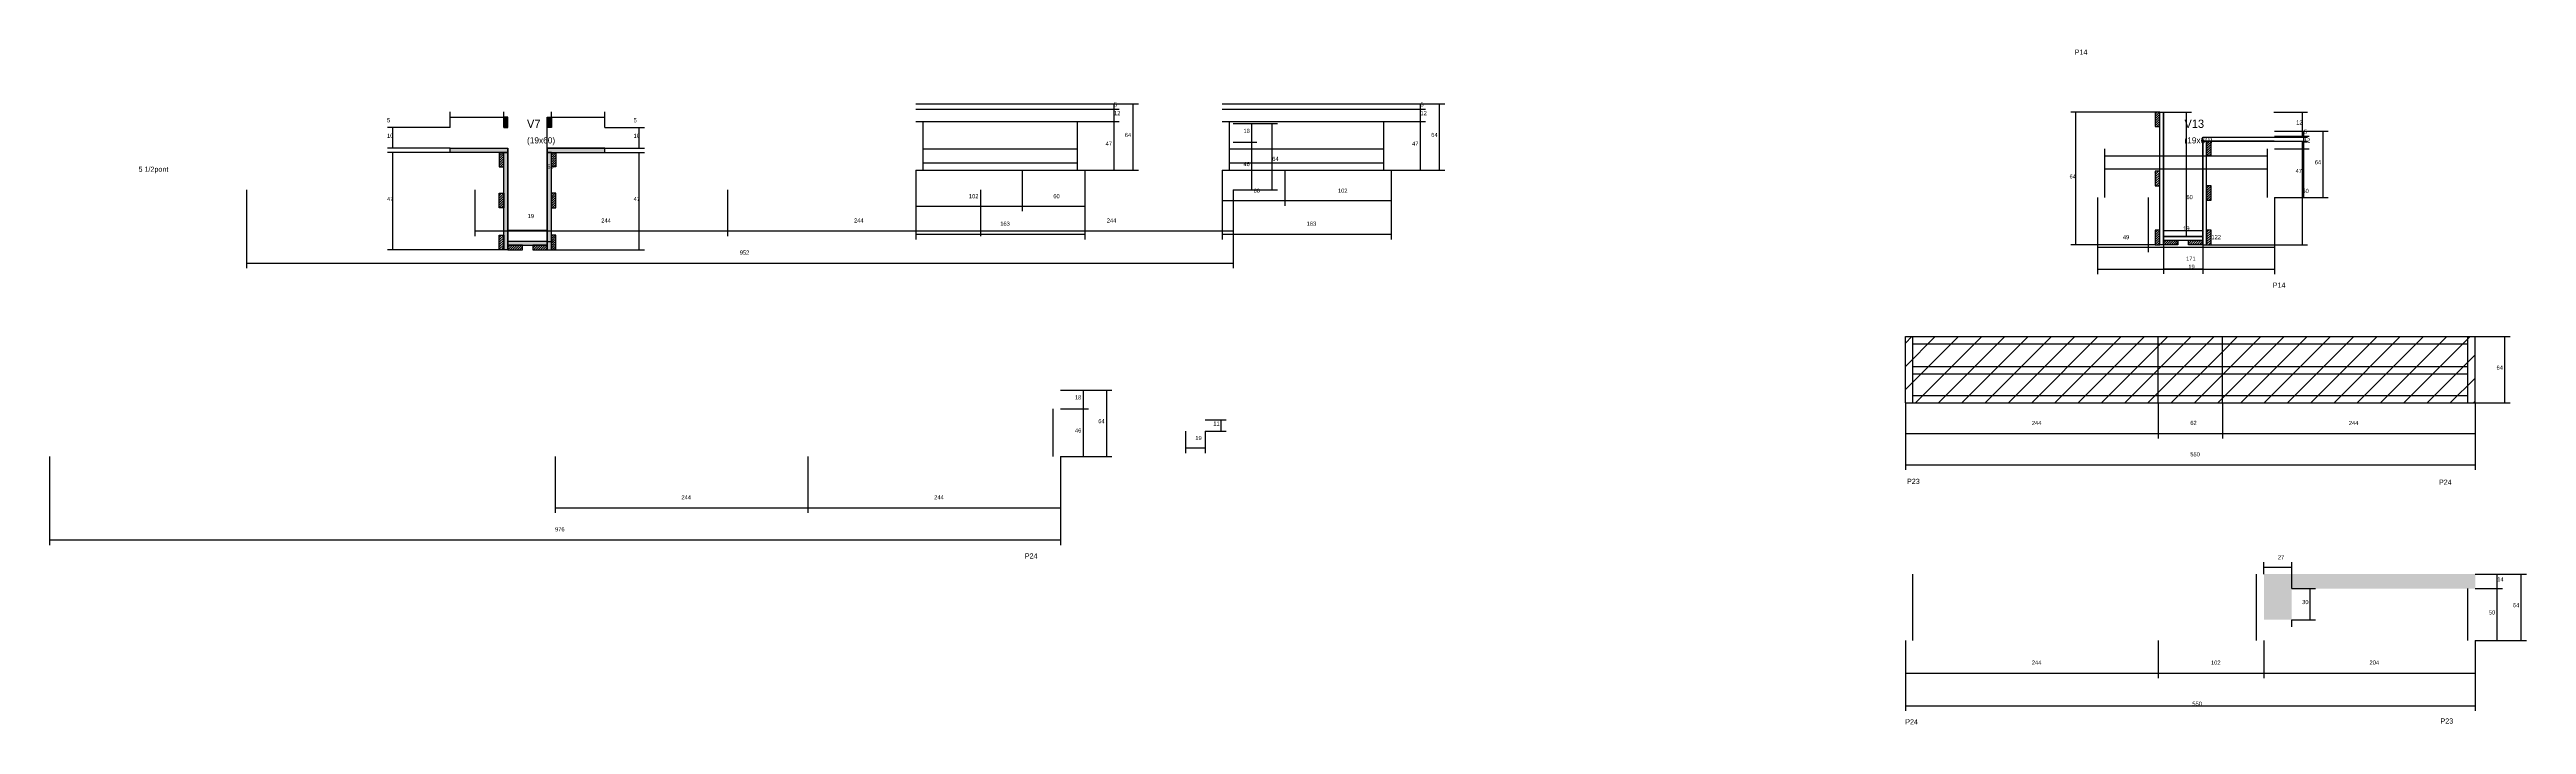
# Model space of a CAD drawing. Header units: metres. Extents: x -2848 to 22762, y -45195 to 1016.
# Drawn here: x 4339 to 6730, y -31371 to -30719 of the extents above; entities that cross this region are included whole.
import ezdxf

# ---------------------------------------------------------------- set-up
doc = ezdxf.new("R2010")
doc.units = ezdxf.units.M
for name, color, linetype in [('COTA', 4, 'Continuous'), ('Cota Seção (2x)', 4, 'Continuous'), ('Hachura', 253, 'Continuous'), ('Madeira', 126, 'Continuous'), ('NOMENCLATURA', 7, 'Continuous'), ('Painéis', 200, 'Continuous'), ('SARR_2.2x7', 40, 'Continuous'), ('Texto Seção', 7, 'Continuous')]:
    doc.layers.add(name, color=color, linetype=linetype)

msp = doc.modelspace()

# ---------------------------------------------------------------- hatches: boundary and pattern name
at = {"layer": 'COTA'}
h = msp.add_hatch(dxfattribs=at)
h.set_pattern_fill('AR-CONC', scale=0.03)
h.paths.add_polyline_path([(6503.7, -31239.6), (6680.7, -31239.6), (6680.7, -31225.6), (6476.7, -31225.6), (6476.7, -31269.6), (6503.7, -31269.6)])
at = {"layer": 'Hachura'}
h = msp.add_hatch(color=8, dxfattribs=at)
h.dxf.hatch_style = 1
h.paths.add_polyline_path([(4781.6, -30784.6), (4777.6, -30784.6), (4777.6, -30784.6), (4777.6, -30794.6), (4777.6, -30794.6), (4781.6, -30794.6), (4781.6, -30794.6), (4781.6, -30784.6)])
h = msp.add_hatch(color=8, dxfattribs=at)
h.dxf.hatch_style = 1
h.paths.add_polyline_path([(4819.6, -30784.6), (4823.6, -30784.6), (4823.6, -30784.6), (4823.6, -30794.6), (4823.6, -30794.6), (4819.6, -30794.6), (4819.6, -30794.6), (4819.6, -30784.6)])
h = msp.add_hatch(color=8, dxfattribs=at)
h.dxf.hatch_style = 1
h.paths.add_polyline_path([(4726, -30818.6), (4726, -30814.6), (4726, -30814.6), (4781.6, -30814.6), (4781.6, -30814.6), (4781.6, -30818.6), (4781.6, -30818.6), (4726, -30818.6)])
h = msp.add_hatch(dxfattribs=at)
h.set_pattern_fill('ANSI31', scale=0.5)
h.paths.add_polyline_path([(4777.6, -30818.6), (4773.2, -30818.6), (4773.2, -30818.6), (4773.2, -30832.6), (4773.2, -30832.6), (4777.6, -30832.6), (4777.6, -30832.6), (4777.6, -30818.6)])
h = msp.add_hatch(color=8, dxfattribs=at)
h.dxf.hatch_style = 1
h.paths.add_polyline_path([(4777.6, -30818.6), (4781.6, -30818.6), (4781.6, -30818.6), (4781.6, -30912.6), (4781.6, -30912.6), (4777.6, -30912.6), (4777.6, -30912.6), (4777.6, -30818.6)])
h = msp.add_hatch(color=8, dxfattribs=at)
h.dxf.hatch_style = 1
h.paths.add_polyline_path([(4875.2, -30818.6), (4875.2, -30814.6), (4875.2, -30814.6), (4819.6, -30814.6), (4819.6, -30814.6), (4819.6, -30818.6), (4819.6, -30818.6), (4875.2, -30818.6)])
h = msp.add_hatch(color=8, dxfattribs=at)
h.dxf.hatch_style = 1
h.paths.add_polyline_path([(4823.6, -30818.6), (4819.6, -30818.6), (4819.6, -30818.6), (4819.6, -30912.6), (4819.6, -30912.6), (4823.6, -30912.6), (4823.6, -30912.6), (4823.6, -30818.6)])
h = msp.add_hatch(dxfattribs=at)
h.set_pattern_fill('ANSI31', scale=0.5)
h.paths.add_polyline_path([(4823.6, -30818.6), (4828, -30818.6), (4828, -30818.6), (4828, -30832.6), (4828, -30832.6), (4823.6, -30832.6), (4823.6, -30832.6), (4823.6, -30818.6)])
h = msp.add_hatch(dxfattribs=at)
h.set_pattern_fill('ANSI31', scale=0.5)
h.paths.add_polyline_path([(4777.6, -30872.1), (4773.2, -30872.1), (4773.2, -30872.1), (4773.2, -30858.1), (4773.2, -30858.1), (4777.6, -30858.1), (4777.6, -30858.1), (4777.6, -30872.1)])
h = msp.add_hatch(dxfattribs=at)
h.set_pattern_fill('ANSI31', scale=0.5)
h.paths.add_polyline_path([(4823.6, -30872.1), (4828, -30872.1), (4828, -30872.1), (4828, -30858.1), (4828, -30858.1), (4823.6, -30858.1), (4823.6, -30858.1), (4823.6, -30872.1)])
h = msp.add_hatch(dxfattribs=at)
h.set_pattern_fill('ANSI31', scale=0.5)
h.paths.add_polyline_path([(4777.6, -30912.6), (4773.2, -30912.6), (4773.2, -30912.6), (4773.2, -30898.6), (4773.2, -30898.6), (4777.6, -30898.6), (4777.6, -30898.6), (4777.6, -30912.6)])
h = msp.add_hatch(color=8, dxfattribs=at)
h.dxf.hatch_style = 1
h.paths.add_polyline_path([(4819.6, -30908.2), (4819.6, -30904.6), (4819.6, -30904.6), (4781.6, -30904.6), (4781.6, -30904.6), (4781.6, -30908.2), (4781.6, -30908.2), (4819.6, -30908.2)])
h = msp.add_hatch(dxfattribs=at)
h.set_pattern_fill('ANSI31', scale=0.5)
h.paths.add_polyline_path([(4795.6, -30912.6), (4795.6, -30908.2), (4795.6, -30908.2), (4781.6, -30908.2), (4781.6, -30908.2), (4781.6, -30912.6), (4781.6, -30912.6), (4795.6, -30912.6)])
h = msp.add_hatch(dxfattribs=at)
h.set_pattern_fill('ANSI31', scale=0.5)
h.paths.add_polyline_path([(4819.6, -30912.6), (4819.6, -30908.2), (4819.6, -30908.2), (4805.6, -30908.2), (4805.6, -30908.2), (4805.6, -30912.6), (4805.6, -30912.6), (4819.6, -30912.6)])
h = msp.add_hatch(dxfattribs=at)
h.set_pattern_fill('ANSI31', scale=0.5)
h.paths.add_polyline_path([(4823.6, -30912.6), (4828, -30912.6), (4828, -30912.6), (4828, -30898.6), (4828, -30898.6), (4823.6, -30898.6), (4823.6, -30898.6), (4823.6, -30912.6)])
h = msp.add_hatch(dxfattribs=at)
h.set_pattern_fill('ANSI31', scale=5)
h.paths.add_polyline_path([(6374.7, -31060.4), (6374.7, -30996.4), (6130.7, -30996.4), (6130.7, -31060.4)])
h = msp.add_hatch(dxfattribs=at)
h.set_pattern_fill('ANSI31', scale=5)
h.paths.add_polyline_path([(6436.7, -30996.4), (6374.7, -30996.4), (6374.7, -31060.4), (6436.7, -31060.4)])
h = msp.add_hatch(dxfattribs=at)
h.set_pattern_fill('ANSI31', scale=5)
h.paths.add_polyline_path([(6436.7, -30996.4), (6436.7, -31060.4), (6680.7, -31060.4), (6680.7, -30996.4)])
at = {"layer": 'Madeira'}
h = msp.add_hatch(dxfattribs=at)
h.set_pattern_fill('ANSI31', scale=0.5)
h.paths.add_polyline_path([(6371.8, -30779.8), (6376.2, -30779.8), (6376.2, -30793.8), (6371.8, -30793.8)])
h = msp.add_hatch(dxfattribs=at)
h.set_pattern_fill('ANSI31', scale=0.5)
h.paths.add_polyline_path([(6421.4, -30807.8), (6425.8, -30807.8), (6425.8, -30821.8), (6421.4, -30821.8)])
h = msp.add_hatch(dxfattribs=at)
h.set_pattern_fill('ANSI31', scale=0.5)
h.paths.add_polyline_path([(6371.8, -30836.8), (6376.2, -30836.8), (6376.2, -30850.8), (6371.8, -30850.8)])
h = msp.add_hatch(dxfattribs=at)
h.set_pattern_fill('ANSI31', scale=0.5)
h.paths.add_polyline_path([(6421.4, -30850.8), (6425.8, -30850.8), (6425.8, -30864.8), (6421.4, -30864.8)])
h = msp.add_hatch(dxfattribs=at)
h.set_pattern_fill('ANSI31', scale=0.5)
h.paths.add_polyline_path([(6371.8, -30893.8), (6376.2, -30893.8), (6376.2, -30907.8), (6371.8, -30907.8)])
h = msp.add_hatch(dxfattribs=at)
h.set_pattern_fill('ANSI31', scale=0.5)
h.paths.add_polyline_path([(6393.8, -30903.4), (6393.8, -30907.8), (6379.8, -30907.8), (6379.8, -30903.4)])
h = msp.add_hatch(dxfattribs=at)
h.set_pattern_fill('ANSI31', scale=0.5)
h.paths.add_polyline_path([(6417.8, -30903.4), (6417.8, -30907.8), (6403.8, -30907.8), (6403.8, -30903.4)])
h = msp.add_hatch(dxfattribs=at)
h.set_pattern_fill('ANSI31', scale=0.5)
h.paths.add_polyline_path([(6421.4, -30893.8), (6425.8, -30893.8), (6425.8, -30907.8), (6421.4, -30907.8)])

# ---------------------------------------------------------------- linework, layer by layer
at = {"layer": 'COTA'}
for p, q in [((5338.4, -30771.8), (5390.2, -30771.8)), ((5338.4, -30771.8), (5371.7, -30771.8)), ((5366.7, -30776.8), (5366.7, -30771.8)), ((5385.2, -30835.8), (5385.2, -30771.8)), ((5634.2, -30771.8), (5686, -30771.8)), ((5634.2, -30771.8), (5667.5, -30771.8)), ((5662.5, -30776.8), (5662.5, -30771.8)), ((5681, -30835.8), (5681, -30771.8)), ((4726, -30794.6), (4665.4, -30794.6)), ((4670.4, -30814.6), (4670.4, -30794.6)), ((4726, -30794.6), (4726, -30779.6)), ((4726, -30784.6), (4777.6, -30784.6)), ((4777.6, -30784.6), (4777.6, -30779.6)), ((4823.6, -30784.6), (4823.6, -30779.6)), ((4823.6, -30784.6), (4875.2, -30784.6)), ((4875.2, -30794.6), (4875.2, -30779.6)), ((4875.2, -30794.6), (4913.4, -30794.6)), ((4908.4, -30814.6), (4908.4, -30794.6)), ((5338.4, -30776.8), (5371.7, -30776.8)), ((5338.4, -30776.8), (5371.7, -30776.8)), ((5338.4, -30788.8), (5371.7, -30788.8)), ((5338.4, -30788.8), (5371.7, -30788.8)), ((5366.7, -30788.8), (5366.7, -30776.8)), ((5366.7, -30835.8), (5366.7, -30788.8)), ((5481.7, -30790.9), (5504.7, -30790.9)), ((5481.7, -30790.9), (5524.4, -30790.9)), ((5499.7, -30808.9), (5499.7, -30790.9)), ((5519.4, -30854.9), (5519.4, -30790.9)), ((5634.2, -30776.8), (5667.5, -30776.8)), ((5634.2, -30776.8), (5667.5, -30776.8)), ((5634.2, -30788.8), (5667.5, -30788.8)), ((5634.2, -30788.8), (5667.5, -30788.8)), ((5662.5, -30788.8), (5662.5, -30776.8)), ((5662.5, -30835.8), (5662.5, -30788.8)), ((6371.8, -30779.8), (6290.2, -30779.8)), ((6295.2, -30907.8), (6295.2, -30779.8)), ((6486.3, -30779.8), (6518.9, -30779.8)), ((6513.9, -30803.8), (6513.9, -30779.8)), ((4726, -30814.6), (4665.4, -30814.6)), ((4726, -30818.6), (4665.4, -30818.6)), ((4670.4, -30912.6), (4670.4, -30818.6)), ((4875.2, -30814.6), (4913.4, -30814.6)), ((4875.2, -30818.6), (4913.4, -30818.6)), ((4908.4, -30912.6), (4908.4, -30818.6)), ((5481.7, -30808.9), (5504.7, -30808.9)), ((5481.7, -30808.9), (5504.7, -30808.9)), ((5499.7, -30854.9), (5499.7, -30808.9)), ((6486.5, -30803.8), (6518.9, -30803.8)), ((6486.5, -30807.8), (6518.9, -30807.8)), ((6487.1, -30798.1), (6538.9, -30798.1)), ((6487.1, -30798.1), (6520.4, -30798.1)), ((6487.1, -30803.1), (6520.4, -30803.1)), ((6487.1, -30803.1), (6520.4, -30803.1)), ((6487.1, -30815.1), (6520.4, -30815.1)), ((6487.1, -30815.1), (6520.4, -30815.1)), ((6513.9, -30907.8), (6513.9, -30807.8)), ((6515.4, -30803.1), (6515.4, -30798.1)), ((6515.4, -30815.1), (6515.4, -30803.1)), ((6515.4, -30862.1), (6515.4, -30815.1)), ((6533.9, -30862.1), (6533.9, -30798.1)), ((5175.4, -30835.8), (5175.4, -30902.6)), ((5175.4, -30835.8), (5175.4, -30875.5)), ((5277.9, -30835.8), (5277.9, -30875.5)), ((5277.9, -30835.8), (5277.9, -30875.5)), ((5338.4, -30835.8), (5338.4, -30902.6)), ((5338.4, -30835.8), (5371.7, -30835.8)), ((5338.4, -30835.8), (5390.2, -30835.8)), ((5338.4, -30835.8), (5338.4, -30875.5)), ((5471.2, -30835.8), (5471.2, -30902.6)), ((5471.2, -30835.8), (5471.2, -30870.2)), ((5531.7, -30835.8), (5531.7, -30870.2)), ((5531.7, -30835.8), (5531.7, -30870.2)), ((5634.2, -30835.8), (5634.2, -30902.6)), ((5634.2, -30835.8), (5667.5, -30835.8)), ((5634.2, -30835.8), (5686, -30835.8)), ((5634.2, -30835.8), (5634.2, -30870.2)), ((4529.2, -30854.9), (4529.2, -30930.4)), ((4749.7, -30854.9), (4749.7, -30899.4)), ((4993.7, -30854.9), (4993.7, -30899.4)), ((4993.7, -30854.9), (4993.7, -30899.4)), ((5237.7, -30854.9), (5237.7, -30899.4)), ((5237.7, -30854.9), (5237.7, -30899.4)), ((5471.2, -30865.2), (5531.7, -30865.2)), ((5481.7, -30854.9), (5504.7, -30854.9)), ((5481.7, -30854.9), (5524.4, -30854.9)), ((5481.7, -30854.9), (5481.7, -30899.4)), ((5481.7, -30854.9), (5481.7, -30930.4)), ((5531.7, -30865.2), (5634.2, -30865.2)), ((6316.1, -30862.1), (6316.1, -30936.3)), ((6316.1, -30862.1), (6316.1, -30915)), ((6365.1, -30862.1), (6365.1, -30915)), ((6365.1, -30862.1), (6365.1, -30915)), ((6487.1, -30862.1), (6487.1, -30936.3)), ((6487.1, -30862.1), (6520.4, -30862.1)), ((6487.1, -30862.1), (6538.9, -30862.1)), ((6487.1, -30862.1), (6487.1, -30915)), ((5175.4, -30870.5), (5277.9, -30870.5)), ((5277.9, -30870.5), (5338.4, -30870.5)), ((4773.2, -30912.6), (4665.4, -30912.6)), ((4749.7, -30894.4), (4993.7, -30894.4)), ((4828, -30912.6), (4913.4, -30912.6)), ((4993.7, -30894.4), (5237.7, -30894.4)), ((5175.4, -30897.6), (5338.4, -30897.6)), ((5237.7, -30894.4), (5481.7, -30894.4)), ((5471.2, -30897.6), (5634.2, -30897.6)), ((6371.8, -30907.8), (6290.2, -30907.8)), ((6316.1, -30910), (6365.1, -30910)), ((6365.1, -30910), (6487.1, -30910)), ((6379.8, -30907.8), (6379.8, -30936)), ((6417.8, -30907.8), (6417.8, -30936)), ((6425.8, -30907.8), (6518.9, -30907.8)), ((4529.2, -30925.4), (5481.7, -30925.4)), ((6316.1, -30931.3), (6487.1, -30931.3)), ((6379.8, -30931), (6417.8, -30931)), ((6680.7, -30996.4), (6714.4, -30996.4)), ((6709.4, -31060.4), (6709.4, -30996.4)), ((5315.1, -31048), (5342.1, -31048)), ((5315.1, -31048), (5364.6, -31048)), ((5337.1, -31066), (5337.1, -31048)), ((5359.6, -31112), (5359.6, -31048)), ((5315.1, -31066), (5342.1, -31066)), ((5315.1, -31066), (5342.1, -31066)), ((5337.1, -31112), (5337.1, -31066)), ((5454.7, -31076.8), (5475.1, -31076.8)), ((5470.1, -31087.8), (5470.1, -31076.8)), ((6130.7, -31060.4), (6130.7, -31094.8)), ((6130.7, -31060.4), (6130.7, -31125.1)), ((6374.7, -31060.4), (6374.7, -31094.8)), ((6374.7, -31060.4), (6374.7, -31094.8)), ((6436.7, -31060.4), (6436.7, -31094.8)), ((6436.7, -31060.4), (6436.7, -31094.8)), ((6680.7, -31060.4), (6680.7, -31094.8)), ((6680.7, -31060.4), (6714.4, -31060.4)), ((6680.7, -31060.4), (6680.7, -31125.1)), ((5435.7, -31087.8), (5435.7, -31108.9)), ((5435.7, -31103.9), (5454.7, -31103.9)), ((5454.7, -31087.8), (5454.7, -31108.9)), ((5454.7, -31087.8), (5475.1, -31087.8)), ((6130.7, -31089.8), (6374.7, -31089.8)), ((6374.7, -31089.8), (6436.7, -31089.8)), ((6436.7, -31089.8), (6680.7, -31089.8)), ((4339.1, -31112), (4339.1, -31197.6)), ((4827.1, -31112), (4827.1, -31166.6)), ((5071.1, -31112), (5071.1, -31166.6)), ((5071.1, -31112), (5071.1, -31166.6)), ((5315.1, -31112), (5342.1, -31112)), ((5315.1, -31112), (5364.6, -31112)), ((5315.1, -31112), (5315.1, -31166.6)), ((5315.1, -31112), (5315.1, -31197.6)), ((6130.7, -31120.1), (6680.7, -31120.1)), ((4827.1, -31161.6), (5071.1, -31161.6)), ((5071.1, -31161.6), (5315.1, -31161.6)), ((4339.1, -31192.6), (5315.1, -31192.6)), ((6476.7, -31225.6), (6476.7, -31214)), ((6476.7, -31219), (6503.7, -31219)), ((6503.7, -31239.6), (6503.7, -31214)), ((6680.7, -31225.6), (6707, -31225.6)), ((6680.7, -31225.6), (6730.2, -31225.6)), ((6702, -31239.6), (6702, -31225.6)), ((6725.2, -31289.6), (6725.2, -31225.6)), ((6503.7, -31239.6), (6526.4, -31239.6)), ((6521.4, -31269.6), (6521.4, -31239.6)), ((6680.7, -31239.6), (6707, -31239.6)), ((6680.7, -31239.6), (6707, -31239.6)), ((6702, -31289.6), (6702, -31239.6)), ((6503.7, -31269.6), (6526.4, -31269.6)), ((6130.7, -31289.6), (6130.7, -31357.7)), ((6130.7, -31289.6), (6130.7, -31326.1)), ((6374.7, -31289.6), (6374.7, -31326.1)), ((6374.7, -31289.6), (6374.7, -31326.1)), ((6476.7, -31289.6), (6476.7, -31326.1)), ((6476.7, -31289.6), (6476.7, -31326.1)), ((6680.7, -31289.6), (6680.7, -31326.1)), ((6680.7, -31289.6), (6680.7, -31357.7)), ((6680.7, -31289.6), (6707, -31289.6)), ((6680.7, -31289.6), (6730.2, -31289.6)), ((6130.7, -31321.1), (6374.7, -31321.1)), ((6374.7, -31321.1), (6476.7, -31321.1)), ((6476.7, -31321.1), (6680.7, -31321.1)), ((6130.7, -31352.7), (6680.7, -31352.7))]:
    msp.add_line(p, q, dxfattribs=at)
at = {"layer": 'Cota Seção (2x)'}
for p, q in [((4819.6, -30904.6), (4819.6, -30784.6)), ((4819.6, -30784.6), (4824.6, -30784.6)), ((6379.8, -30779.8), (6406.9, -30779.8)), ((6401.9, -30899.8), (6401.9, -30779.8)), ((4781.6, -30904.6), (4781.6, -30888.6)), ((4819.6, -30904.6), (4819.6, -30888.6)), ((6379.8, -30899.8), (6379.8, -30889.1)), ((6417.8, -30899.8), (6417.8, -30889.1)), ((4781.6, -30893.6), (4819.6, -30893.6)), ((4819.6, -30904.6), (4824.6, -30904.6)), ((6379.8, -30894.1), (6417.8, -30894.1)), ((6379.8, -30899.8), (6406.9, -30899.8))]:
    msp.add_line(p, q, dxfattribs=at)
at = {"layer": 'Madeira'}
for points in [[(6371.8, -30779.8), (6371.8, -30793.8), (6376.2, -30793.8), (6376.2, -30779.8)], [(4777.6, -30818.6), (4773.2, -30818.6), (4773.2, -30832.6), (4777.6, -30832.6)], [(4823.6, -30818.6), (4828, -30818.6), (4828, -30832.6), (4823.6, -30832.6)], [(6421.4, -30807.8), (6421.4, -30821.8), (6425.8, -30821.8), (6425.8, -30807.8)], [(6371.8, -30836.8), (6371.8, -30850.8), (6376.2, -30850.8), (6376.2, -30836.8)], [(4777.6, -30872.1), (4773.2, -30872.1), (4773.2, -30858.1), (4777.6, -30858.1)], [(4823.6, -30872.1), (4828, -30872.1), (4828, -30858.1), (4823.6, -30858.1)], [(6421.4, -30850.8), (6421.4, -30864.8), (6425.8, -30864.8), (6425.8, -30850.8)], [(4777.6, -30912.6), (4773.2, -30912.6), (4773.2, -30898.6), (4777.6, -30898.6)], [(4795.6, -30912.6), (4795.6, -30908.2), (4781.6, -30908.2), (4781.6, -30912.6)], [(4819.6, -30912.6), (4819.6, -30908.2), (4805.6, -30908.2), (4805.6, -30912.6)], [(4823.6, -30912.6), (4828, -30912.6), (4828, -30898.6), (4823.6, -30898.6)], [(6371.8, -30893.8), (6371.8, -30907.8), (6376.2, -30907.8), (6376.2, -30893.8)], [(6379.8, -30903.4), (6393.8, -30903.4), (6393.8, -30907.8), (6379.8, -30907.8)], [(6403.8, -30903.4), (6417.8, -30903.4), (6417.8, -30907.8), (6403.8, -30907.8)], [(6421.4, -30893.8), (6421.4, -30907.8), (6425.8, -30907.8), (6425.8, -30893.8)]]:
    msp.add_lwpolyline(points, close=True, dxfattribs=at)
at = {"layer": 'Painéis'}
for p, q in [((5175.4, -30771.8), (5338.4, -30771.8)), ((5471.2, -30771.8), (5634.2, -30771.8)), ((4777.6, -30794.6), (4777.6, -30784.6)), ((4823.6, -30794.6), (4823.6, -30784.6)), ((5175.4, -30776.8), (5338.4, -30776.8)), ((5175.4, -30788.8), (5338.4, -30788.8)), ((5471.2, -30776.8), (5634.2, -30776.8)), ((5471.2, -30788.8), (5634.2, -30788.8)), ((6376.2, -30907.8), (6376.2, -30779.8)), ((6379.8, -30907.8), (6379.8, -30779.8)), ((4726, -30814.6), (4781.6, -30814.6)), ((4726, -30818.6), (4726, -30814.6)), ((4781.6, -30818.6), (4781.6, -30814.6)), ((4781.6, -30912.6), (4781.6, -30818.6)), ((4819.6, -30814.6), (4875.2, -30814.6)), ((4819.6, -30818.6), (4819.6, -30814.6)), ((4819.6, -30912.6), (4819.6, -30818.6)), ((4875.2, -30818.6), (4875.2, -30814.6)), ((6417.8, -30803.8), (6486.5, -30803.8)), ((6417.8, -30807.8), (6417.8, -30803.8)), ((6417.8, -30807.8), (6486.5, -30807.8)), ((6417.8, -30907.8), (6417.8, -30807.8)), ((6421.4, -30907.8), (6421.4, -30807.8)), ((5175.4, -30835.8), (5338.4, -30835.8)), ((5471.2, -30835.8), (5634.2, -30835.8)), ((6379.8, -30899.8), (6417.8, -30899.8)), ((6379.8, -30903.4), (6379.8, -30899.8)), ((6379.8, -30903.4), (6417.8, -30903.4)), ((6130.7, -30996.4), (6680.7, -30996.4)), ((6130.7, -31060.4), (6130.7, -30996.4)), ((6374.7, -31060.4), (6374.7, -30996.4)), ((6436.7, -31060.4), (6436.7, -30996.4)), ((6680.7, -31060.4), (6680.7, -30996.4)), ((6130.7, -31060.4), (6680.7, -31060.4))]:
    msp.add_line(p, q, dxfattribs=at)
for points in [[(4781.6, -30784.6), (4777.6, -30784.6), (4777.6, -30794.6), (4781.6, -30794.6)], [(4819.6, -30784.6), (4823.6, -30784.6), (4823.6, -30794.6), (4819.6, -30794.6)], [(6376.2, -30907.8), (6376.2, -30779.8), (6379.8, -30779.8), (6379.8, -30907.8)], [(4726, -30818.6), (4726, -30814.6), (4781.6, -30814.6), (4781.6, -30818.6)], [(4777.6, -30818.6), (4781.6, -30818.6), (4781.6, -30912.6), (4777.6, -30912.6)], [(4875.2, -30818.6), (4875.2, -30814.6), (4819.6, -30814.6), (4819.6, -30818.6)], [(4823.6, -30818.6), (4819.6, -30818.6), (4819.6, -30912.6), (4823.6, -30912.6)], [(6421.4, -30907.8), (6421.4, -30807.8), (6417.8, -30807.8), (6417.8, -30907.8)], [(4819.6, -30908.2), (4819.6, -30904.6), (4781.6, -30904.6), (4781.6, -30908.2)], [(6417.8, -30899.8), (6379.8, -30899.8), (6379.8, -30903.4), (6417.8, -30903.4)]]:
    msp.add_lwpolyline(points, close=True, dxfattribs=at)
msp.add_lwpolyline([(6486.5, -30807.8), (6417.8, -30807.8), (6417.8, -30803.8), (6486.5, -30803.8)], dxfattribs=at)
at = {"layer": 'SARR_2.2x7'}
for p, q in [((5182.4, -30835.8), (5182.4, -30788.8)), ((5331.4, -30835.8), (5331.4, -30788.8)), ((5478.2, -30835.8), (5478.2, -30788.8)), ((5627.2, -30835.8), (5627.2, -30788.8)), ((5182.4, -30815.3), (5277.9, -30815.3)), ((5277.9, -30815.3), (5331.4, -30815.3)), ((5478.2, -30815.3), (5531.7, -30815.3)), ((5531.7, -30815.3), (5627.2, -30815.3)), ((6323.1, -30862.1), (6323.1, -30815.1)), ((6480.1, -30862.1), (6480.1, -30815.1)), ((5182.4, -30828.8), (5277.9, -30828.8)), ((5277.9, -30828.8), (5331.4, -30828.8)), ((5478.2, -30828.8), (5531.7, -30828.8)), ((5531.7, -30828.8), (5627.2, -30828.8)), ((6323.1, -30822.1), (6365.1, -30822.1)), ((6323.1, -30834.6), (6365.1, -30834.6)), ((6365.1, -30822.1), (6480.1, -30822.1)), ((6365.1, -30834.6), (6480.1, -30834.6)), ((6137.7, -31060.4), (6137.7, -30996.4)), ((6137.7, -31003.4), (6374.7, -31003.4)), ((6374.7, -31003.4), (6436.7, -31003.4)), ((6436.7, -31003.4), (6673.7, -31003.4)), ((6673.7, -31060.4), (6673.7, -30996.4)), ((6137.7, -31025.4), (6374.7, -31025.4)), ((6137.7, -31032.4), (6374.7, -31032.4)), ((6374.7, -31025.4), (6436.7, -31025.4)), ((6374.7, -31032.4), (6436.7, -31032.4)), ((6436.7, -31025.4), (6673.7, -31025.4)), ((6436.7, -31032.4), (6673.7, -31032.4)), ((6137.7, -31053.4), (6374.7, -31053.4)), ((6374.7, -31053.4), (6436.7, -31053.4)), ((6436.7, -31053.4), (6673.7, -31053.4)), ((5308.1, -31112), (5308.1, -31066)), ((6137.7, -31289.6), (6137.7, -31225.6)), ((6469.7, -31289.6), (6469.7, -31225.6)), ((6673.7, -31289.6), (6673.7, -31239.6)), ((6503.7, -31276.6), (6503.7, -31269.6))]:
    msp.add_line(p, q, dxfattribs=at)

# ---------------------------------------------------------------- texts
at = {"layer": 'COTA'}
for s, p in [('5', (5366.7, -30774.3)), ('5', (5662.5, -30774.3)), ('5', (4664.9, -30789.6)), ('5', (4902.9, -30789.6)), ('12', (5366.7, -30782.8)), ('18', (5491.6, -30799.9)), ('12', (5662.5, -30782.8)), ('12', (6507.8, -30791.8)), ('5', (6515.4, -30800.6)), ('10', (4664.9, -30804.6)), ('10', (4902.9, -30804.6)), ('47', (5358.6, -30812.3)), ('64', (5377.1, -30803.8)), ('47', (5654.4, -30812.3)), ('64', (5672.9, -30803.8)), ('12', (6515.4, -30809.1)), ('46', (5491.6, -30831.9)), ('64', (5519.4, -30826.9)), ('64', (6289.1, -30843.8)), ('47', (6507.3, -30838.6)), ('64', (6525.8, -30830.1)), ('47', (4664.9, -30865.6)), ('47', (4902.9, -30865.6)), ('102', (5226.6, -30862.9)), ('60', (5308.1, -30862.9)), ('60', (5501.4, -30857.6)), ('102', (5582.9, -30857.6)), ('50', (6513.9, -30857.8)), ('244', (4871.7, -30886.4)), ('244', (5115.7, -30886.4)), ('163', (5256.9, -30889.4)), ('244', (5359.7, -30886.4)), ('163', (5552.7, -30889.4)), ('952', (5005.4, -30917.3)), ('49', (6340.6, -30902.4)), ('122', (6426.1, -30902.4)), ('171', (6401.6, -30923.2)), ('19', (6403.8, -30931)), ('64', (6701.3, -31028.4)), ('18', (5329, -31057)), ('64', (5351.5, -31080)), ('11', (5462.6, -31082.3)), ('244', (6252.7, -31081.8)), ('62', (6405.7, -31081.7)), ('244', (6558.7, -31081.8)), ('46', (5329, -31089)), ('19', (5445.2, -31096.3)), ('550', (6405.7, -31112)), ('244', (4949.1, -31153.5)), ('244', (5193.1, -31153.5)), ('976', (4827.1, -31184.4)), ('27', (6490.2, -31211.4)), ('30', (6513.7, -31254.6)), ('14', (6702, -31232.6)), ('50', (6693.9, -31264.6)), ('64', (6717.1, -31257.6)), ('244', (6252.7, -31313)), ('102', (6425.7, -31313)), ('204', (6578.7, -31313)), ('550', (6407.7, -31352.7))]:
    msp.add_text(s, height=4, dxfattribs=at).set_placement(p)
at = {"layer": 'Cota Seção (2x)'}
for s, p in [('60', (4819.6, -30834.3)), ('60', (6401.9, -30863.8)), ('19', (4800.6, -30882.1)), ('19', (6398.8, -30894.1))]:
    msp.add_text(s, height=4, dxfattribs=at).set_placement(p)
at = {"layer": 'NOMENCLATURA'}
for s, p in [('P14', (6294.1, -30724.4)), ('5 1/2pont', (4425, -30837.4)), ('P14', (6485.3, -30949.3)), ('P23', (6132.2, -31138.6)), ('P24', (6645.7, -31139.4)), ('P24', (5280.6, -31210.6)), ('P24', (6130.5, -31370.7)), ('P23', (6647.2, -31369.9))]:
    msp.add_text(s, height=5, dxfattribs=at).set_placement(p)
at = {"layer": 'Texto Seção'}
for s, height, p in [('V7', 8, (4800, -30795)), ('V13', 8, (6400, -30795)), ('(19x60)', 6, (4800, -30810)), ('(19x60)', 6, (6400, -30810))]:
    msp.add_text(s, height=height, dxfattribs=at).set_placement(p)

doc.saveas('drawing.dxf')
